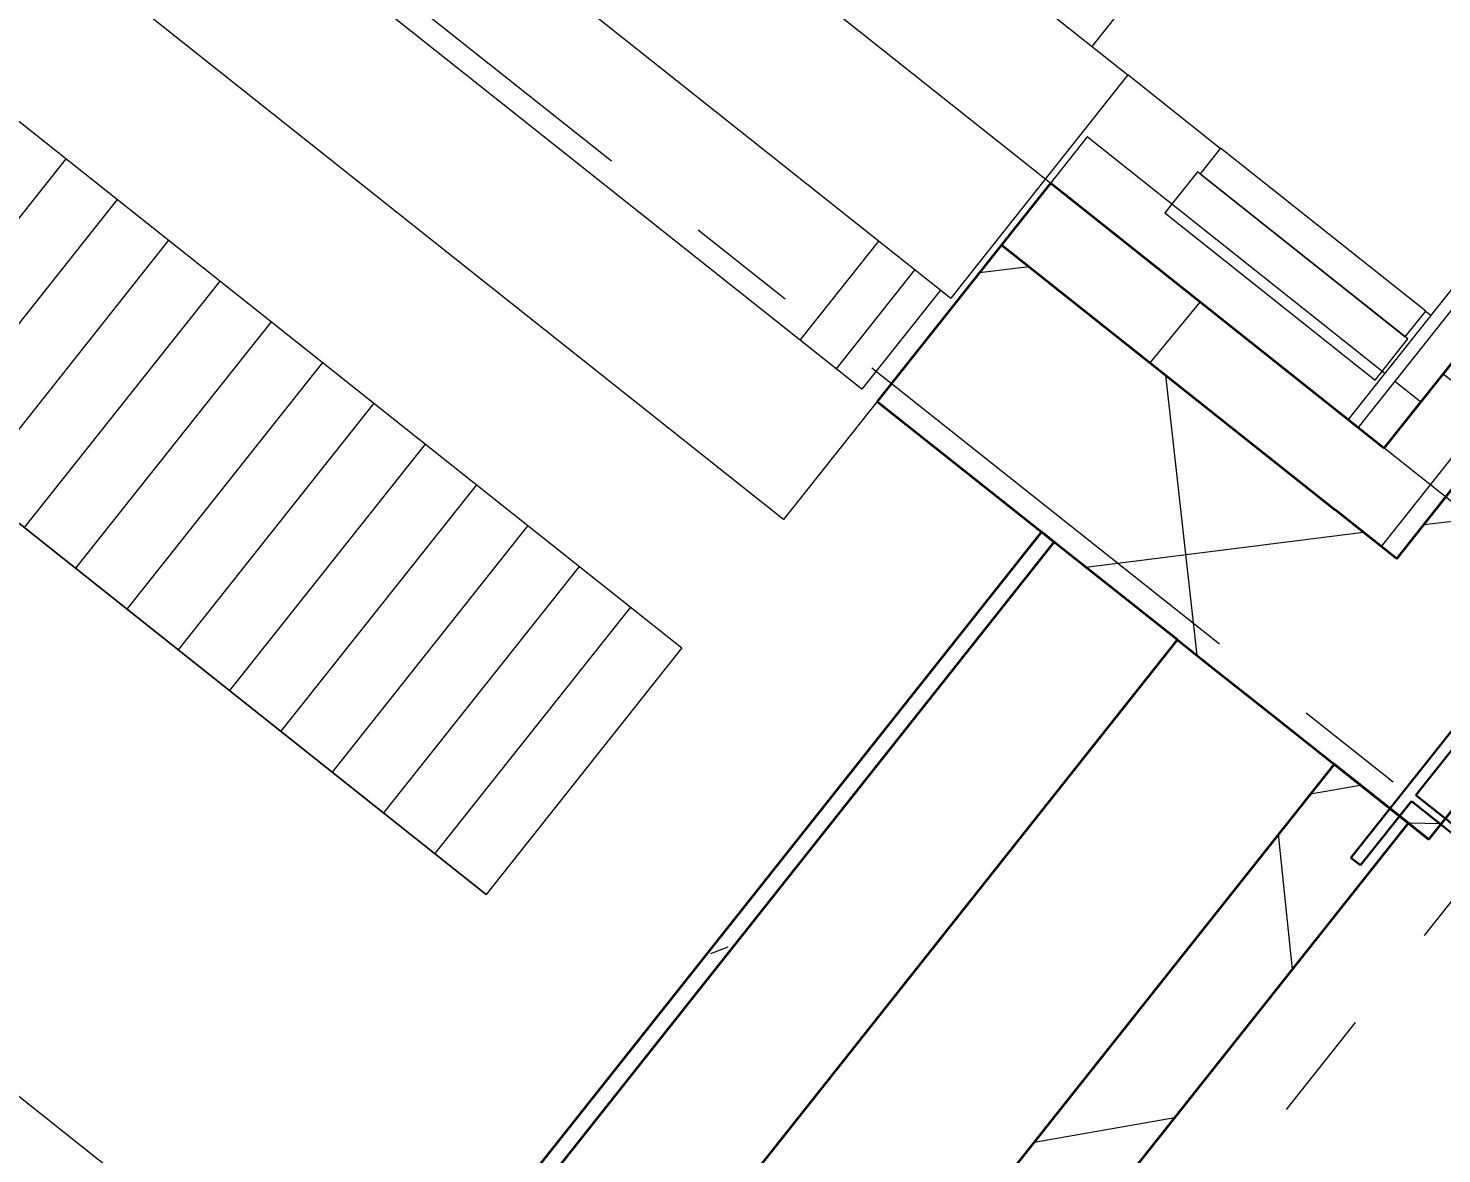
# Model space of a CAD drawing. Header units: inches. Extents: x -8237998 to -8237625, y 4957165 to 4959520.
# Drawn here: x -8237638.389 to -8237636.783, y 4959455.352 to 4959456.629 of the extents above; entities that cross this region are included whole.
import ezdxf

# ---------------------------------------------------------------- set-up
doc = ezdxf.new("R2010")
doc.units = ezdxf.units.IN
doc.header["$MEASUREMENT"] = 0
doc.header["$PDMODE"] = 33
doc.header["$PDSIZE"] = -3
doc.linetypes.add('_Grid Line', pattern=[0.8818897637795274, 0.5039370078740156, -0.1259842519685039, 0.1259842519685039, -0.1259842519685039])
for name, color, linetype, lineweight in [('A-1', 1, 'Continuous', 9), ('A-ANNO-DIMS', 4, 'Continuous', 9), ('A-DOOR', 2, 'Continuous', 13), ('A-EQPM', 2, 'Continuous', 9), ('A-FLOR', 3, 'Continuous', 13), ('A-GLAZ', 6, 'Continuous', 9), ('A-GRID-LINE', 1, 'Continuous', 9), ('A-PATT-WALL', 1, 'Continuous', 35), ('A-STRU-COLS', 3, 'Continuous', 9), ('A-WALL-FULL', 6, 'Continuous', 18)]:
    doc.layers.add(name, color=color, linetype=linetype, lineweight=lineweight)
doc.layers.add('A-NPLT', color=1, linetype='Continuous', lineweight=35, plot=False)
doc.styles.add('Arial Narrow', font='ARIALN.TTF', dxfattribs={"height": 10.01574803149605})
doc.styles.add('Arial Narrow_2', font='ARIALN.TTF', dxfattribs={"height": 8.249999999999998})
doc.dimstyles.new('Gensler_1_4__Rounding__0_-0__', dxfattribs={"dimscale": 12, "dimtxt": 8.443305532350644, "dimasz": 0.75, "dimexe": 0.5000000000000001, "dimexo": 0.5000000000000001, "dimgap": 0.2500000000000001, "dimtad": 1, "dimrnd": 0.25, "dimzin": 1, "dimdsep": 46, "dimlunit": 4, "dimtxsty": 'Arial Narrow_2', "dimblk1": 'OBLIQUE', "dimblk2": 'OBLIQUE', "dimsah": 1, "dimcen": 0.09, "dimdle": 0.75, "dimazin": 0, "dimtfac": 1, "dimtdec": 4, "dimtix": 1, "dimtmove": 0, "dimatfit": 3, "dimfxl": 1, "dimtvp": 1, "dimfrac": 2, "dimtolj": 1, "dimtzin": 0, "dimlwd": 9, "dimlwe": 9, "dimarcsym": 2})
doc.dimstyles.new('Gensler_1_4__Rounding__0_-0___1', dxfattribs={"dimscale": 12, "dimtxt": 8.443305532350644, "dimasz": 0.75, "dimexe": 0.5000000000000001, "dimexo": 0.5000000000000001, "dimgap": 0.2500000000000001, "dimtad": 1, "dimrnd": 0.25, "dimzin": 1, "dimdsep": 46, "dimlunit": 4, "dimtxsty": 'Arial Narrow_2', "dimblk1": 'OBLIQUE', "dimblk2": 'OBLIQUE', "dimsah": 1, "dimcen": 0.09, "dimdle": 0.75, "dimazin": 0, "dimtfac": 1, "dimtdec": 4, "dimtix": 1, "dimtmove": 2, "dimatfit": 3, "dimfxl": 1, "dimtvp": 1, "dimfrac": 2, "dimtolj": 1, "dimtzin": 0, "dimlwd": 9, "dimlwe": 9, "dimarcsym": 2})
doc.dimstyles.new('Imperial_-_Rounding_1_2__w_Centerline_FINAL', dxfattribs={"dimscale": 12, "dimtxt": 10.25042675938918, "dimasz": 0.5000000000000001, "dimexe": 0.5000000000000001, "dimexo": 0.5000000000000001, "dimgap": 0.2500000000000001, "dimtad": 1, "dimdec": 1, "dimrnd": 0.5, "dimzin": 3, "dimdsep": 46, "dimlunit": 4, "dimtxsty": 'Arial Narrow', "dimblk1": 'OBLIQUE', "dimblk2": 'OBLIQUE', "dimsah": 1, "dimcen": 0.09, "dimazin": 0, "dimtfac": 1, "dimtdec": 4, "dimtix": 1, "dimtmove": 0, "dimatfit": 3, "dimfxl": 1, "dimtvp": 1, "dimfrac": 2, "dimtolj": 1, "dimtzin": 0, "dimarcsym": 2})
pattern_1 = [(0, (0, 0), (0, 11.331), []), (90, (0, 0), (-11.331, 6.938236440569329e-16), [])]
pattern_2 = [(45, (0, 0), (-8.01222693762477, 8.01222693762477), []), (135, (0, 0), (-8.01222693762477, -8.012226937624769), [])]

# ---------------------------------------------------------------- blocks, each defined once
blk = doc.blocks.new('EDGE FRAME NOR GARAGE - EDGE FRAME NOR GARAGE-1921511-CONSTRUCTION PLAN - INTERIOR - LEVEL01')
at = {"layer": 'A-EQPM', "color": 63, "lineweight": 18}
for p, q in [((1706.5, 2404.249999999995), (1706.5, 2384.000000000001)), ((1707.000000000001, 2384), (1707.000000000001, 2404.249999999996)), ((1706.5, 2384.000000000001), (1707.000000000001, 2384))]:
    blk.add_line(p, q, dxfattribs=at)
blk = doc.blocks.new('Solid Panel - Solid Panel-Aluminum-4423118-CONSTRUCTION PLAN - INTERIOR - LEVEL01')
at = {"layer": 'A-GLAZ', "lineweight": 18}
for p, q in [((-5.12499999999998, 5.329070518200751e-15), (-5.12499999999998, -1.99999999999999)), ((5.125000000000022, 5.329070518200751e-15), (-5.12499999999998, 5.329070518200751e-15)), ((5.125000000000022, -1.99999999999999), (5.125000000000022, 5.329070518200751e-15)), ((-5.12499999999998, -1.99999999999999), (5.125000000000022, -1.99999999999999))]:
    blk.add_line(p, q, dxfattribs=at)
blk = doc.blocks.new('Garage Entry Header Trim - Garage Entry Header Trim-4425433-CONSTRUCTION PLAN - INTERIOR - LEVEL01')
at = {"layer": 'A-EQPM', "color": 9}
for p, q in [((1452.25, 2389.070313964657), (1691.750000000002, 2389.070313964657)), ((1691.750000000002, 2389.070313964657), (1691.750000000002, 2378.202352343049)), ((1452.25, 2378.202352343049), (1691.750000000002, 2378.202352343049))]:
    blk.add_line(p, q, dxfattribs=at)
blk = doc.blocks.new('Panels-WT5 - Typical Stone panel-4433399-CONSTRUCTION PLAN - INTERIOR - LEVEL01')
at = {"layer": 'A-GLAZ', "color": 9}
for p, q in [((4.999999999999347, 0), (-4.999999999999283, 0)), ((-4.999999999999283, 0), (-4.999999999999283, -1.249999999999973)), ((4.999999999999347, -1.249999999999973), (4.999999999999347, 0)), ((-4.999999999999283, -1.249999999999973), (4.999999999999347, -1.249999999999973))]:
    blk.add_line(p, q, dxfattribs=at)
blk = doc.blocks.new('Door - Face Based - Door - Face Based-4635519-CONSTRUCTION PLAN - INTERIOR - LEVEL01')
at = {"layer": 'A-DOOR', "color": 123}
for p, q in [((1688.250000000005, 2389.070313964657), (1688.250000000005, 2409.375)), ((1688.250000000005, 2409.375), (1690.000000000005, 2409.375)), ((1690.000000000005, 2409.375), (1690.000000000005, 2389.070313964657)), ((1688.250000000005, 2373.375), (1688.250000000005, 2378.202352343049)), ((1690.000000000005, 2378.202352343049), (1690.000000000005, 2373.375)), ((1690.000000000005, 2373.375), (1688.250000000005, 2373.375))]:
    blk.add_line(p, q, dxfattribs=at)
for radius, start, end in [(36.0000000000001, 90.00000000000037, 154.0927119989065), (36.00000000000023, 172.2914773695467, 179.9999999999993)]:
    blk.add_arc((1690.000000000005, 2373.375), radius, start, end, dxfattribs=at)
blk = doc.blocks.new('22 trench grate and frame - 22 trench grate and frame-7119407-CONSTRUCTION PLAN - INTERIOR - LEVEL01')
at = {"layer": 'A-EQPM', "color": 9}
for p, q in [((-59.99999999999991, 6.00000000000018), (60.00000000000004, 6.00000000000018)), ((-59.99999999999991, -6.000000000000194), (-59.99999999999991, 6.00000000000018)), ((-59.99999999999996, -5.999999999999421), (-59.99999999999996, 6.00000000000018)), ((60.00000000000002, 6.00000000000018), (-59.99999999999996, 6.00000000000018)), ((-57.49999999999993, -6.000000000000199), (-57.49999999999991, 6.000000000000175)), ((-54.99999999999992, -6.000000000000207), (-54.9999999999999, 6.000000000000167)), ((-52.49999999999993, -6.000000000000199), (-52.49999999999995, 6.000000000000175)), ((-49.99999999999993, -6.000000000000223), (-49.99999999999991, 6.000000000000151)), ((-47.49999999999993, -6.000000000000199), (-47.49999999999991, 6.000000000000175)), ((-44.99999999999993, -6.000000000000239), (-44.99999999999991, 6.000000000000135)), ((-42.49999999999994, -6.000000000000199), (-42.49999999999996, 6.000000000000175)), ((-39.99999999999993, -6.000000000000223), (-39.99999999999995, 6.000000000000151)), ((-37.49999999999993, -6.000000000000199), (-37.49999999999991, 6.000000000000175)), ((-34.99999999999993, -6.000000000000207), (-34.99999999999995, 6.000000000000167)), ((-32.49999999999993, -6.000000000000199), (-32.49999999999995, 6.000000000000175)), ((-29.99999999999993, -6.00000000000029), (-29.99999999999995, 6.000000000000084)), ((60.00000000000004, -6.000000000000194), (-59.99999999999991, -6.000000000000194)), ((60.00000000000002, -5.999999999999421), (-59.99999999999996, -5.999999999999421))]:
    blk.add_line(p, q, dxfattribs=at)
blk = doc.blocks.new('Building-Central-06_9171_000_rvt-1-CONSTRUCTION PLAN - INTERIOR - LEVEL01')
at = {"layer": 'A-PATT-WALL', "lineweight": 9}
h = blk.add_hatch(dxfattribs=at)
h.set_pattern_fill('FP_5', color=254, style=0, pattern_type=2)
h.set_pattern_definition(pattern_1)
h.paths.add_polyline_path([(1708.250000000003, 2381.000000000002), (1711.250000000003, 2381.000000000002), (1711.250000000003, 2401.000000000002), (1708.250000000003, 2401.000000000002), (1708.250000000003, 2384.000000000003)], flags=0)
h = blk.add_hatch(dxfattribs=at)
h.set_pattern_fill('FP_4', color=9, style=0, pattern_type=2)
h.set_pattern_definition(pattern_2)
h.paths.add_polyline_path([(1717.875000000003, 2373.375000000002), (1718.875000000003, 2373.375000000002), (1718.875000000003, 2398.000000000002), (1711.250000000003, 2398.000000000002), (1711.250000000003, 2373.375000000002), (1714.250000000004, 2373.375000000002)], flags=0)
h = blk.add_hatch(dxfattribs=at)
h.set_pattern_fill('FP_5', color=254, style=0, pattern_type=2)
h.set_pattern_definition(pattern_1)
h.paths.add_polyline_path([(1708.250000000003, 2381.000000000002), (1708.250000000003, 2384.000000000003), (1692.000000000002, 2384.000000000002), (1692.000000000002, 2381.000000000003), (1707.607142857146, 2381.000000000002)], flags=0)
h.paths.add_polyline_path([(1452.000000000003, 2381.000000000003), (1452.000000000003, 2384.000000000003), (1434, 2384.000000000003), (1434, 2381.000000000003), (1435.03439597316, 2381.000000000003)], flags=0)
h = blk.add_hatch(dxfattribs=at)
h.set_pattern_fill('FP_4', color=9, style=0, pattern_type=2)
h.set_pattern_definition(pattern_2)
h.paths.add_polyline_path([(1703.114093959736, 2373.375000000002), (1711.250000000003, 2373.375000000002), (1711.250000000003, 2381.000000000002), (1692.000000000002, 2381.000000000003), (1692.000000000002, 2373.375000000002), (1700.625000000003, 2373.375000000002)], flags=0)
h.paths.add_polyline_path([(1436.127704709377, 2373.375000000004), (1452.000000000003, 2373.375000000004), (1452.000000000003, 2381.000000000003), (1434, 2381.000000000003), (1434, 2373.375000000004)], flags=0)
h = blk.add_hatch(dxfattribs=at)
h.set_pattern_fill('FP_3', color=9, style=0, pattern_type=2)
h.set_pattern_definition([(0, (0, 0), (15.36, 3.84), [1.267, -10.253, 1.267, -10.253, -61.44]), (0, (0, 0), (15.36, 3.84), [-23.04, 1.267, -21.773, 1.267, -10.253, -26.88]), (0, (0, 0), (15.36, 3.84), [-57.6, 1.267, -6.412999999999999, 1.267, -17.933]), (120, (5.76, 1.92), (-11.00553755053224, 11.38215020212898), [1.267, -10.253, 1.267, -10.253, -61.43999999999999]), (120, (5.76, 1.92), (-11.00553755053224, 11.38215020212898), [-23.04, 1.267, -21.773, 1.267, -10.253, -26.88]), (120, (5.76, 1.92), (-11.00553755053224, 11.38215020212898), [-57.59999999999999, 1.267, -6.412999999999998, 1.267, -17.933]), (240, (7.68, 9.6), (-4.354462449467752, -15.22215020212898), [1.267, -10.253, 1.267, -10.253, -61.44]), (240, (7.68, 9.6), (-4.354462449467752, -15.22215020212898), [-23.04, 1.267, -21.773, 1.267, -10.253, -26.88]), (240, (7.68, 9.6), (-4.354462449467752, -15.22215020212898), [-57.6, 1.267, -6.412999999999999, 1.267, -17.933])])
h.paths.add_polyline_path([(1700.000000000003, 2329.375000000003), (1700.625000000003, 2329.375000000003), (1700.625000000003, 2373.375000000002), (1700.000000000003, 2373.375000000002), (1700.000000000003, 2345.587157950326)], flags=0)
h = blk.add_hatch(dxfattribs=at)
h.set_pattern_fill('FP_6', color=9, style=0, pattern_type=2)
h.set_pattern_definition([(45, (0, 0), (-8.485281374238571, 8.485281374238571), []), (135, (0, 0), (-8.485281374238571, -8.48528137423857), []), (0, (0, 0), (0, 192), [0.127, -191.873])])
h.paths.add_polyline_path([(1717.875000000003, 1961.84837586596), (1717.875000000003, 2373.375000000002), (1714.250000000004, 2373.375000000002), (1714.250000000004, 1961.84837586596)], flags=0)
at = {"layer": 'A-FLOR', "color": 123}
for p, q in [((1696.250000000001, 2389.070313964657), (1691.750000000001, 2389.070313964657)), ((1706.5, 2389.070313964657), (1706.25, 2389.070313964657)), ((1706.5, 2386.25), (1692, 2386.25)), ((1692, 2386.25), (1692, 2384)), ((1708.250000000001, 2386.25), (1707.000000000001, 2386.25)), ((1691.250000000002, 2378.202352343049), (1691.250000000002, 2373.374999999999)), ((1691.250000000002, 2373.374999999999), (1452.75, 2373.374999999999)), ((1692, 2373.375), (1692, 2367.625)), ((1692, 2367.625), (1452.000000000001, 2367.625000000001))]:
    blk.add_line(p, q, dxfattribs=at)
at = {"layer": 'A-NPLT', "color": 43}
for p, q in [((1711.250000000001, 2381), (1711.250000000001, 2398)), ((1692.000000000005, 2381), (1708.250000000001, 2381)), ((1711.250000000001, 2381), (1708.250000000001, 2381)), ((1700.625000000001, 2373.375), (1700.000000000001, 2373.375)), ((1700.625000000001, 2329.375), (1700.625000000001, 2373.375)), ((1706.625000000001, 2373.375), (1700.625000000001, 2373.375)), ((1714.250000000001, 2373.375), (1717.875000000001, 2373.375)), ((1717.875000000001, 2373.375), (1714.250000000001, 2373.375))]:
    blk.add_line(p, q, dxfattribs=at)
at = {"layer": 'A-WALL-FULL', "color": 43, "lineweight": 35}
for p, q in [((1708.250000000001, 2401), (1708.250000000001, 2384)), ((1718.875000000001, 2373.375), (1718.875000000001, 2390.375)), ((1708.250000000001, 2384), (1692.000000000005, 2384)), ((1692.000000000005, 2384), (1692.000000000005, 2373.375)), ((1692.000000000005, 2373.375), (1700.000000000001, 2373.375)), ((1700.000000000001, 2373.375), (1700.000000000001, 2329.375)), ((1706.625000000001, 2373.375), (1708.250000000001, 2373.375)), ((1706.625000000001, 2329.375), (1706.625000000001, 2373.375)), ((1708.250000000001, 2373.375), (1711.250000000001, 2373.375)), ((1711.250000000001, 2373.375), (1714.250000000001, 2373.375)), ((1714.250000000001, 2373.375), (1714.250000000001, 2328.75)), ((1717.875000000001, 2373.375), (1718.875000000001, 2373.375)), ((1717.875000000001, 1961.848375865958), (1717.875000000001, 2373.375))]:
    blk.add_line(p, q, dxfattribs=at)
at = {"color": 63, "lineweight": 18}
for name, p in [('Door - Face Based - Door - Face Based-4635519-CONSTRUCTION PLAN - INTERIOR - LEVEL01', (0, 0)), ('EDGE FRAME NOR GARAGE - EDGE FRAME NOR GARAGE-1921511-CONSTRUCTION PLAN - INTERIOR - LEVEL01', (0, 0)), ('Garage Entry Header Trim - Garage Entry Header Trim-4425433-CONSTRUCTION PLAN - INTERIOR - LEVEL01', (0, 0)), ('Solid Panel - Solid Panel-Aluminum-4423118-CONSTRUCTION PLAN - INTERIOR - LEVEL01', (1701.25, 2387.827352343049))]:
    blk.add_blockref(name, p, dxfattribs=at)
at = {"color": 63, "lineweight": 18, "rotation": 180}
for name, p in [('Panels-WT5 - Typical Stone panel-4433399-CONSTRUCTION PLAN - INTERIOR - LEVEL01', (1701.250000000001, 2387.827352343048)), ('22 trench grate and frame - 22 trench grate and frame-7119407-CONSTRUCTION PLAN - INTERIOR - LEVEL01', (1632.000000000005, 2355.375))]:
    blk.add_blockref(name, p, dxfattribs=at)
blk = doc.blocks.new('W-Wide Flange-Column - W8X28-2013970-CONSTRUCTION PLAN - INTERIOR - LEVEL01')
at = {"layer": 'A-STRU-COLS', "color": 253, "lineweight": 30}
for p, q in [((3.269999999999993, 4.030000000000001), (-3.270000000000005, 4.030000000000001)), ((-3.270000000000005, 4.030000000000001), (-3.270000000000005, 3.565000000000001)), ((3.269999999999993, 3.565000000000001), (3.269999999999993, 4.030000000000001)), ((-3.270000000000005, 3.565000000000001), (-0.1425000000000063, 3.565000000000001)), ((-0.1425000000000063, 3.565000000000001), (-0.1425000000000063, -3.564999999999996)), ((0.1424999999999936, -3.564999999999996), (0.1424999999999936, 3.565)), ((0.1424999999999936, 3.565000000000001), (3.269999999999993, 3.565000000000001)), ((-0.1425000000000063, -3.564999999999996), (-3.270000000000005, -3.564999999999996)), ((-3.270000000000005, -3.564999999999996), (-3.270000000000005, -4.029999999999998)), ((3.269999999999993, -3.564999999999996), (0.1424999999999936, -3.564999999999996)), ((3.269999999999993, -4.029999999999998), (3.269999999999993, -3.564999999999996)), ((-3.270000000000005, -4.029999999999998), (3.269999999999993, -4.029999999999998))]:
    blk.add_line(p, q, dxfattribs=at)
blk = doc.blocks.new('TT-N12241_00-MMC-CENTRAL_rvt-1-CONSTRUCTION PLAN - INTERIOR - LEVEL01')
at = {"layer": 'A-FLOR', "color": 133}
blk.add_line((1745.999999999996, 2332.25), (1584.000000000011, 2332.25), dxfattribs=at)
at = {"color": 133, "lineweight": 13, "rotation": 269.9999999999997}
blk.add_blockref('W-Wide Flange-Column - W8X28-2013970-CONSTRUCTION PLAN - INTERIOR - LEVEL01', (1721.000000000009, 2374.250000000005), dxfattribs=at)
blk = doc.blocks.new('_Oblique')
at = {"color": 0, "linetype": 'ByBlock', "lineweight": -2}
blk.add_line((-0.5, -0.5), (0.5, 0.5), dxfattribs=at)
blk = doc.blocks.new('*D861')
at = {"layer": 'A-ANNO-DIMS', "color": 0, "lineweight": -2, "transparency": 16777216}
for p, q in [((-8237648.983979263, 4959456.211110232), (-8237645.253547638, 4959460.910459111)), ((-8237653.584396437, 4959459.863008007), (-8237653.683328142, 4959459.941541858)), ((-8237656.406106687, 4959456.308405689), (-8237656.505038393, 4959456.38693954)), ((-8237648.983979263, 4959456.211110232), (-8237651.805689514, 4959452.656507914)), ((-8237651.805689514, 4959452.656507914), (-8237655.536121139, 4959447.957159035))]:
    blk.add_line(p, q, dxfattribs=at)
at = {"layer": 'Defpoints', "color": 0, "transparency": 16777216}
for p in [(-8237648.885047558, 4959456.132576382), (-8237651.805689514, 4959452.656507914), (-8237651.706757808, 4959452.577974063)]:
    blk.add_point(p, dxfattribs=at)
at = {"layer": 'A-ANNO-DIMS', "color": 0, "lineweight": -2, "transparency": 16777216, "xscale": 6, "yscale": 6, "zscale": 6}
for p, rotation in [((-8237648.983979263, 4959456.211110232), 231.5567919782676), ((-8237651.805689514, 4959452.656507914), 51.55679197826763)]:
    blk.add_blockref('_Oblique', p, dxfattribs=dict(at, rotation=rotation))
at = {"layer": 'A-ANNO-DIMS', "color": 0, "transparency": 16777216, "insert": (-8237656.797899792, 4959459.516682956), "char_height": 10.01574803149605, "width": 65.79797748407911, "attachment_point": 5, "rotation": 51.55679197826763, "style": 'Arial Narrow'}
blk.add_mtext('\\A1;4 1/2"', dxfattribs=at)
blk = doc.blocks.new('*D879')
at = {"layer": 'A-ANNO-DIMS', "color": 0, "lineweight": 9, "transparency": 16777216}
for p, q in [((-8237658.606181651, 4959465.976626919), (-8237665.655204971, 4959471.572274355)), ((-8237655.158478688, 4959470.319813095), (-8237654.875750028, 4959470.675975799)), ((-8237653.145401682, 4959468.536483772), (-8237652.772433825, 4959469.006323795)), ((-8237658.606181651, 4959465.976626919), (-8237656.502865449, 4959464.306974915)), ((-8237656.502865449, 4959464.306974915), (-8237649.453842129, 4959458.711327478))]:
    blk.add_line(p, q, dxfattribs=at)
at = {"layer": 'Defpoints', "color": 0, "transparency": 16777216}
for p in [(-8237658.888910312, 4959465.620464215), (-8237656.502865449, 4959464.306974915), (-8237656.875833306, 4959463.837134891)]:
    blk.add_point(p, dxfattribs=at)
at = {"layer": 'A-ANNO-DIMS', "color": 0, "lineweight": 9, "transparency": 16777216, "xscale": 8.999999999999998, "yscale": 8.999999999999998, "zscale": 8.999999999999998}
for p, rotation in [((-8237658.606181651, 4959465.976626919), 321.5567919948559), ((-8237656.502865449, 4959464.306974915), 141.5567919948559)]:
    blk.add_blockref('_Oblique', p, dxfattribs=dict(at, rotation=rotation))
at = {"layer": 'A-ANNO-DIMS', "color": 0, "transparency": 16777216, "insert": (-8237653.037164247, 4959470.832468788), "char_height": 8.249999999999998, "width": 47.92581045029507, "attachment_point": 5, "rotation": 321.55679199485587, "style": 'Arial Narrow_2'}
blk.add_mtext('\\A1;0\'-2 3/4"', dxfattribs=at)
blk = doc.blocks.new('*D880')
at = {"layer": 'A-ANNO-DIMS', "color": 0, "lineweight": 9, "transparency": 16777216}
for p, q in [((-8237656.50286545, 4959464.306974914), (-8237663.55188877, 4959469.90262235)), ((-8237653.145401682, 4959468.536483772), (-8237652.772433825, 4959469.006323794)), ((-8237650.838168968, 4959466.89026989), (-8237650.555440307, 4959467.246432595)), ((-8237656.50286545, 4959464.306974914), (-8237654.285871931, 4959462.547083715)), ((-8237654.285871931, 4959462.547083715), (-8237647.236848611, 4959456.951436279))]:
    blk.add_line(p, q, dxfattribs=at)
at = {"layer": 'Defpoints', "color": 0, "transparency": 16777216}
for p in [(-8237656.875833306, 4959463.837134891), (-8237654.285871931, 4959462.547083715), (-8237654.568600592, 4959462.19092101)]:
    blk.add_point(p, dxfattribs=at)
at = {"layer": 'A-ANNO-DIMS', "color": 0, "lineweight": 9, "transparency": 16777216, "xscale": 8.999999999999998, "yscale": 8.999999999999998, "zscale": 8.999999999999998}
for p, rotation in [((-8237656.50286545, 4959464.306974914), 321.5567919948559), ((-8237654.285871931, 4959462.547083715), 141.5567919948559)]:
    blk.add_blockref('_Oblique', p, dxfattribs=dict(at, rotation=rotation))
at = {"layer": 'A-ANNO-DIMS', "color": 0, "transparency": 16777216, "insert": (-8237665.358062401, 4959478.668918547), "char_height": 8.249999999999998, "width": 35.22064593494839, "attachment_point": 1, "rotation": 321.55679199485587, "line_spacing_factor": 0.9746961653507236, "style": 'Arial Narrow_2'}
blk.add_mtext('\\A1;0\'-2 3/4"', dxfattribs=at)
blk = doc.blocks.new('*D881')
at = {"layer": 'A-ANNO-DIMS', "color": 0, "lineweight": 9, "transparency": 16777216}
for p, q in [((-8237651.163560872, 4959458.927252131), (-8237645.567913434, 4959465.976275449)), ((-8237652.376005458, 4959457.399895333), (-8237651.163560872, 4959458.927252131)), ((-8237652.376005458, 4959457.399895333), (-8237657.971652896, 4959450.350872015)), ((-8237646.612609527, 4959455.314621261), (-8237646.464211993, 4959455.196820505)), ((-8237648.629386862, 4959454.425758946), (-8237647.676656579, 4959453.669463707))]:
    blk.add_line(p, q, dxfattribs=at)
at = {"layer": 'Defpoints', "color": 0, "transparency": 16777216}
for p in [(-8237651.311958406, 4959459.045052887), (-8237651.163560872, 4959458.927252131), (-8237653.328735741, 4959458.156190571)]:
    blk.add_point(p, dxfattribs=at)
at = {"layer": 'A-ANNO-DIMS', "color": 0, "lineweight": 9, "transparency": 16777216, "xscale": 8.999999999999998, "yscale": 8.999999999999998, "zscale": 8.999999999999998}
for p, rotation in [((-8237651.163560872, 4959458.927252131), 231.5567919782676), ((-8237652.376005458, 4959457.399895333), 51.55679197826763)]:
    blk.add_blockref('_Oblique', p, dxfattribs=dict(at, rotation=rotation))
at = {"layer": 'A-ANNO-DIMS', "color": 0, "transparency": 16777216, "insert": (-8237657.418578426, 4959462.647693773), "char_height": 8.249999999999998, "width": 47.92581045029507, "attachment_point": 5, "rotation": 51.55679197826763, "style": 'Arial Narrow_2'}
blk.add_mtext('\\A1;0\'-2"', dxfattribs=at)
blk = doc.blocks.new('*D882')
at = {"layer": 'A-ANNO-DIMS', "color": 0, "lineweight": 9, "transparency": 16777216}
for p, q in [((-8237653.21645641, 4959454.392127794), (-8237660.26547973, 4959459.987775231)), ((-8237653.21645641, 4959454.392127794), (-8237650.658625297, 4959452.361673296)), ((-8237650.658625297, 4959452.361673296), (-8237643.609601977, 4959446.766025861)), ((-8237656.829087268, 4959449.84117646), (-8237656.946888033, 4959449.692778914)), ((-8237654.271256156, 4959447.810721961), (-8237654.389056921, 4959447.662324416))]:
    blk.add_line(p, q, dxfattribs=at)
at = {"layer": 'Defpoints', "color": 0, "transparency": 16777216}
for p in [(-8237653.098655643, 4959454.54052534), (-8237650.540824532, 4959452.510070842), (-8237650.658625297, 4959452.361673296)]:
    blk.add_point(p, dxfattribs=at)
at = {"layer": 'A-ANNO-DIMS', "color": 0, "lineweight": 9, "transparency": 16777216, "xscale": 8.999999999999998, "yscale": 8.999999999999998, "zscale": 8.999999999999998}
for p, rotation in [((-8237653.21645641, 4959454.392127794), 321.5567919948559), ((-8237650.658625297, 4959452.361673296), 141.5567919948559)]:
    blk.add_blockref('_Oblique', p, dxfattribs=dict(at, rotation=rotation))
at = {"layer": 'A-ANNO-DIMS', "color": 0, "transparency": 16777216, "insert": (-8237647.420181548, 4959459.067568417), "char_height": 8.249999999999998, "width": 47.92581045029507, "attachment_point": 5, "rotation": 321.55679199485587, "style": 'Arial Narrow_2'}
blk.add_mtext('\\A1;0\'-3 1/4"', dxfattribs=at)
blk = doc.blocks.new('*D903')
at = {"layer": 'A-ANNO-DIMS', "color": 0, "lineweight": 9, "transparency": 16777216}
for p, q in [((-8237654.285871931, 4959462.547083714), (-8237661.334895251, 4959468.142731151)), ((-8237650.838168968, 4959466.89026989), (-8237650.555440308, 4959467.246432595)), ((-8237648.968820142, 4959464.845661358), (-8237648.413060067, 4959465.545770822)), ((-8237654.285871931, 4959462.547083714), (-8237652.143491691, 4959460.846421941)), ((-8237652.143491691, 4959460.846421941), (-8237645.094468371, 4959455.250774505))]:
    blk.add_line(p, q, dxfattribs=at)
at = {"layer": 'Defpoints', "color": 0, "transparency": 16777216}
for p in [(-8237654.568600592, 4959462.19092101), (-8237652.143491691, 4959460.846421941), (-8237652.699251765, 4959460.146312478)]:
    blk.add_point(p, dxfattribs=at)
at = {"layer": 'A-ANNO-DIMS', "color": 0, "lineweight": 9, "transparency": 16777216, "xscale": 8.999999999999998, "yscale": 8.999999999999998, "zscale": 8.999999999999998}
for p, rotation in [((-8237654.285871931, 4959462.547083714), 321.5567919948559), ((-8237652.143491691, 4959460.846421941), 141.5567919948559)]:
    blk.add_blockref('_Oblique', p, dxfattribs=dict(at, rotation=rotation))
at = {"layer": 'A-ANNO-DIMS', "color": 0, "transparency": 16777216, "insert": (-8237644.412372994, 4959472.78531422), "char_height": 8.249999999999998, "width": 28.94847611091649, "attachment_point": 5, "rotation": 321.55679199485587, "style": 'Arial Narrow_2'}
blk.add_mtext('\\A1;0\'-2 3/4"', dxfattribs=at)
blk = doc.blocks.new('*D906')
at = {"layer": 'A-ANNO-DIMS', "color": 0, "lineweight": 9, "transparency": 16777216}
for p, q in [((-8237661.795711668, 4959458.653976514), (-8237668.844734988, 4959464.249623951)), ((-8237658.262498052, 4959463.104883306), (-8237658.065280044, 4959463.353325394)), ((-8237657.14321368, 4959462.216374296), (-8237656.945995672, 4959462.464816385)), ((-8237661.795711668, 4959458.653976514), (-8237660.676427296, 4959457.765467505)), ((-8237660.676427296, 4959457.765467505), (-8237653.627403976, 4959452.169820068))]:
    blk.add_line(p, q, dxfattribs=at)
at = {"layer": 'Defpoints', "color": 0, "transparency": 16777216}
for p in [(-8237661.992929676, 4959458.405534425), (-8237660.676427296, 4959457.765467505), (-8237660.873645305, 4959457.517025416)]:
    blk.add_point(p, dxfattribs=at)
at = {"layer": 'A-ANNO-DIMS', "color": 0, "lineweight": 9, "transparency": 16777216, "xscale": 8.999999999999998, "yscale": 8.999999999999998, "zscale": 8.999999999999998}
for p, rotation in [((-8237661.795711668, 4959458.653976514), 321.5567919948559), ((-8237660.676427296, 4959457.765467505), 141.5567919948559)]:
    blk.add_blockref('_Oblique', p, dxfattribs=dict(at, rotation=rotation))
at = {"layer": 'A-ANNO-DIMS', "color": 0, "transparency": 16777216, "insert": (-8237652.4355101, 4959469.29607958), "char_height": 8.249999999999998, "width": 28.94847611091649, "attachment_point": 5, "rotation": 321.55679199485587, "style": 'Arial Narrow_2'}
blk.add_mtext('\\A1;0\'-1 1/2"', dxfattribs=at)

msp = doc.modelspace()

# ---------------------------------------------------------------- linework, layer by layer
at = {"layer": 'A-1'}
msp.add_line((-8237636.365186823, 4959455.768471281), (-8237643.244122018, 4959461.229099563), dxfattribs=at)
at = {"layer": 'A-GRID-LINE', "linetype": '_Grid Line'}
for p, q in [((-8237683.708753373, 4959492.980064058), (-8237635.069050162, 4959454.368951808)), ((-8237636.490279011, 4959455.993973284), (-8237680.237381902, 4959400.884291719))]:
    msp.add_line(p, q, dxfattribs=at)

# ---------------------------------------------------------------- block references
at = {"color": 250, "lineweight": 5, "xscale": 0.0297723259, "yscale": 0.0297723259, "zscale": 0.0297723259, "rotation": 321.5567919861635}
msp.add_blockref('Building-Central-06_9171_000_rvt-1-CONSTRUCTION PLAN - INTERIOR - LEVEL01', (-8237720.812023364, 4959432.182182443), dxfattribs=at)
at = {"color": 253, "lineweight": 5, "xscale": 0.0297723259, "yscale": 0.0297723259, "zscale": 0.0297723259, "rotation": 321.5567919861635}
msp.add_blockref('TT-N12241_00-MMC-CENTRAL_rvt-1-CONSTRUCTION PLAN - INTERIOR - LEVEL01', (-8237720.812023364, 4959432.182182443), dxfattribs=at)

# ---------------------------------------------------------------- dimensions: what is measured, and where the dimension line sits
at = {"layer": 'A-ANNO-DIMS'}
for base, p1, p2, angle, dimstyle, override, picture, middle in [((-8237652.143491691, 4959460.846421941), (-8237654.568600592, 4959462.190921011), (-8237652.699251766, 4959460.146312478), 321.5567919948559, 'Gensler_1_4__Rounding__0_-0__', {"dimpost": '<>', "dimfxl": 93.05148104678491}, '*D903', (-8237644.412372994, 4959472.78531422)), ((-8237656.502865449, 4959464.306974915), (-8237658.888910311, 4959465.620464214), (-8237656.875833306, 4959463.837134891), 321.5567919948559, 'Gensler_1_4__Rounding__0_-0__', {"dimpost": '<>', "dimfxl": 90.33139918815414}, '*D879', (-8237653.037164247, 4959470.832468788)), ((-8237651.805689514, 4959452.656507914), (-8237648.885047558, 4959456.132576383), (-8237651.706757808, 4959452.577974063), 51.55679197826763, 'Imperial_-_Rounding_1_2__w_Centerline_FINAL', {"dimpost": '<>', "dimfxl": 152.4374999999925}, '*D861', (-8237656.797899792, 4959459.516682956)), ((-8237660.676427296, 4959457.765467505), (-8237661.992929677, 4959458.405534425), (-8237660.873645306, 4959457.517025416), 321.5567919948559, 'Gensler_1_4__Rounding__0_-0__', {"dimpost": '<>', "dimfxl": 48}, '*D906', (-8237652.4355101, 4959469.29607958)), ((-8237651.163560872, 4959458.927252131), (-8237653.328735741, 4959458.156190571), (-8237651.311958405, 4959459.045052887), 51.55679197826763, 'Gensler_1_4__Rounding__0_-0__', {"dimpost": '<>', "dimfxl": 74.02734381534319}, '*D881', (-8237657.418578426, 4959462.647693773)), ((-8237650.658625297, 4959452.361673296), (-8237653.098655643, 4959454.54052534), (-8237650.540824533, 4959452.510070843), 321.5567919948559, 'Gensler_1_4__Rounding__0_-0__', {"dimpost": '<>', "dimfxl": 109.6914211520293}, '*D882', (-8237647.420181548, 4959459.067568417))]:
    dim = msp.add_linear_dim(base=base, p1=p1, p2=p2, angle=angle, dimstyle=dimstyle, override=override, dxfattribs=at)
    dim.commit()
    dim.dimension.update_dxf_attribs({"geometry": picture, "text_midpoint": middle})
dim = msp.add_linear_dim(base=(-8237654.285871931, 4959462.547083715), p1=(-8237656.875833306, 4959463.837134891), p2=(-8237654.568600592, 4959462.190921011), angle=321.5567919948559, dimstyle='Gensler_1_4__Rounding__0_-0___1', override={"dimpost": '<>', "dimfxl": 95.19965824083634}, dxfattribs=at)
dim.commit()
dim.dimension.update_dxf_attribs({"geometry": '*D880', "text_midpoint": (-8237654.984782805, 4959463.412164455), "dimtype": 160})

doc.saveas('drawing.dxf')
